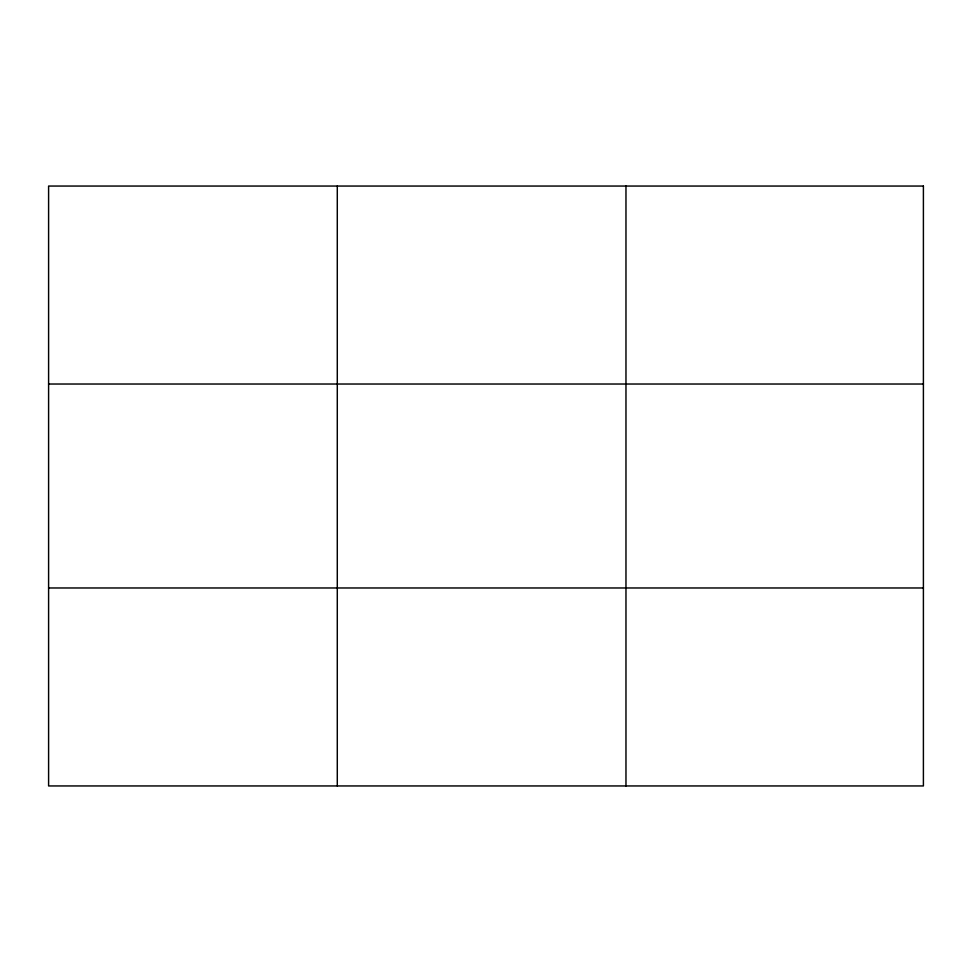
<?xml version="1.0" encoding="UTF-8"?>
<svg xmlns="http://www.w3.org/2000/svg" width="972" height="972" viewBox="0 0 972 972"><rect width="100%" height="100%" fill="white"/><g stroke="black" fill="none" stroke-linecap="round" stroke-linejoin="round"><path stroke-width="1.46" d="M337.284 785.947L337.284 186.053M625.968 785.947L625.968 186.053M48.6 384.025L923.4 384.025M48.6 587.975L923.4 587.975M923.4 186.053L923.4 785.947L48.6 785.947L48.6 186.053L923.4 186.053"/></g></svg>
